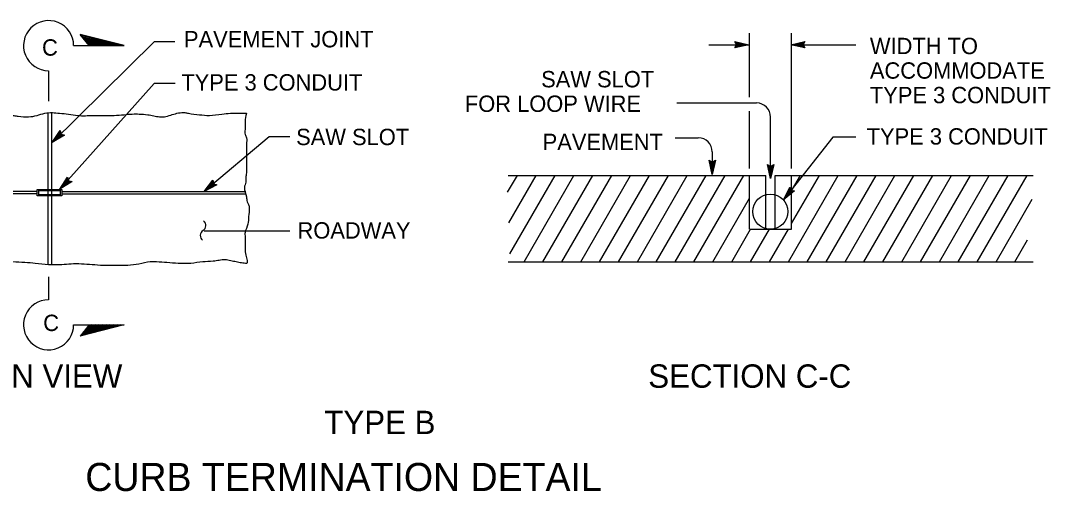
# Model space of a CAD drawing. Extents: x -894 to 866, y -472 to 714.
# Drawn here: x -663 to -222.1, y -46.5 to 154.9 of the extents above; entities that cross this region are included whole.
import ezdxf

# ---------------------------------------------------------------- set-up
doc = ezdxf.new("R2010")
doc.units = 0
for name, color, linetype in [('es_DETAIL', 7, 'Continuous'), ('es_DETAIL-anno', 7, 'Continuous'), ('pp_PRESENTATION', 7, 'Continuous')]:
    doc.layers.add(name, color=color, linetype=linetype)

msp = doc.modelspace()

# ---------------------------------------------------------------- linework, layer by layer
at = {"layer": 'es_DETAIL'}
for p, q in [((-651.37, 115.34), (-651.37, 50.76)), ((-649.82, 115.57), (-649.82, 50.57)), ((-454.49, 81.53), (-450.33, 88.73)), ((-454.29, 88.73), (-343.9, 88.73)), ((-453.98, 68.41), (-442.25, 88.73)), ((-453.5, 55.23), (-434.16, 88.73)), ((-447.44, 51.73), (-426.08, 88.73)), ((-439.36, 51.73), (-418, 88.73)), ((-431.28, 51.73), (-409.91, 88.73)), ((-423.19, 51.73), (-401.83, 88.73)), ((-415.11, 51.73), (-393.75, 88.73)), ((-407.03, 51.73), (-385.67, 88.73)), ((-398.94, 51.73), (-377.58, 88.73)), ((-390.86, 51.73), (-369.5, 88.73)), ((-382.78, 51.73), (-361.42, 88.73)), ((-374.7, 51.73), (-353.33, 88.73)), ((-350.9, 65.73), (-350.9, 88.73)), ((-343.9, 65.73), (-343.9, 88.73)), ((-339.9, 65.73), (-339.9, 88.73)), ((-339.9, 88.73), (-229.51, 88.73)), ((-334.28, 51.73), (-312.92, 88.73)), ((-332.9, 65.73), (-332.9, 88.73)), ((-332.9, 82.13), (-329.09, 88.73)), ((-332.9, 68.13), (-321, 88.73)), ((-326.2, 51.73), (-304.84, 88.73)), ((-318.12, 51.73), (-296.75, 88.73)), ((-310.03, 51.73), (-288.67, 88.73)), ((-301.95, 51.73), (-280.59, 88.73)), ((-293.87, 51.73), (-272.51, 88.73)), ((-285.78, 51.73), (-264.42, 88.73)), ((-277.7, 51.73), (-256.34, 88.73)), ((-269.62, 51.73), (-248.26, 88.73)), ((-261.54, 51.73), (-240.17, 88.73)), ((-253.45, 51.73), (-232.09, 88.73)), ((-655.89, 81.83), (-694.72, 81.83)), ((-655.89, 80.83), (-694.69, 80.83)), ((-645.39, 81.83), (-566.55, 81.83)), ((-645.39, 80.83), (-566.55, 80.83)), ((-366.61, 51.73), (-350.9, 78.95)), ((-245.37, 51.73), (-229.87, 78.58)), ((-358.53, 51.73), (-350.45, 65.73)), ((-350.9, 65.73), (-332.9, 65.73)), ((-350.45, 51.73), (-342.36, 65.73)), ((-342.36, 51.73), (-334.28, 65.73)), ((-237.29, 51.73), (-231.88, 61.09)), ((-454.29, 51.73), (-229.51, 51.73))]:
    msp.add_line(p, q, dxfattribs=at)
for points in [[(-655.89, 82.74), (-645.39, 82.74), (-645.39, 79.98), (-655.89, 79.98)], [(-655.14, 82.25), (-646.11, 82.25), (-646.11, 80.44), (-655.14, 80.44)]]:
    msp.add_lwpolyline(points, close=True, dxfattribs=at)
msp.add_circle((-342, 73.23), 7.5, dxfattribs=at)
for points in [[(-737.17, 114.98), (-736.95, 114.98), (-734.25, 114.98), (-731.55, 114.98), (-728.55, 114.98), (-725.55, 114.98), (-721.35, 114.98), (-713.7, 114.98), (-708.66, 115.23), (-706.14, 115.43), (-703.63, 115.58), (-699.43, 115.58), (-697.63, 115.41), (-696.73, 115.32), (-695.83, 115.28), (-691.33, 115.58), (-686.23, 115.58), (-684.43, 115.41), (-682.64, 115.13), (-680.84, 114.84), (-679.04, 114.67), (-675.74, 114.67), (-671.24, 114.98), (-667.64, 114.58), (-665.85, 114.3), (-664.05, 114.07), (-659.55, 113.77), (-655.95, 114.37), (-652.65, 115.28), (-649.35, 115.58), (-646.36, 115.28), (-642.46, 114.98), (-638.56, 114.37), (-631.96, 114.37), (-627.16, 114.37), (-622.97, 114.37), (-618.77, 114.67), (-615.17, 114.98), (-612.17, 114.98), (-608.57, 114.67), (-607.3, 114.49), (-606.02, 114.23), (-604.75, 113.97), (-603.48, 113.77), (-600.78, 113.96), (-598.08, 114.71), (-595.38, 115.44), (-594.03, 115.62), (-592.68, 115.58), (-591.18, 115.28), (-586.39, 114.67), (-582.19, 114.37), (-576.79, 114.98), (-573.19, 115.28), (-569.89, 115.28), (-567.2, 115.28), (-566.3, 115.28)], [(-566.3, 115.28), (-566.9, 111.67), (-566.9, 110.47), (-566.9, 108.37), (-566.9, 106.27), (-566.3, 104.77), (-566.3, 102.07), (-566.3, 99.67), (-566.3, 97.27), (-566.3, 92.17), (-566.3, 89.77), (-566.6, 87.67), (-566.6, 85.87), (-567.2, 83.47), (-566.3, 79.56), (-566, 77.46), (-565.4, 76.26), (-565.1, 74.76), (-565.4, 71.16), (-565.7, 67.86), (-566.9, 64.26), (-566.9, 62.46), (-566.9, 60.36), (-566.9, 57.36), (-566.6, 54.66), (-566, 52.26), (-566, 51.28)], [(-750.09, 51.33), (-743.78, 49.42), (-741.38, 50.22), (-737.45, 51.43), (-737.4, 51.54), (-737.17, 51.57), (-736.95, 51.58), (-736.5, 51.54), (-735, 51.24), (-732.6, 51.24), (-730.2, 51.24), (-727.5, 51.24), (-724.2, 51.24), (-722.4, 50.94), (-716.55, 50.94), (-714.15, 50.94), (-704.98, 50.64), (-704.22, 50.54), (-703.47, 50.36), (-702.73, 50.17), (-701.98, 50.04), (-698.98, 50.04), (-698.15, 50.18), (-697.33, 50.38), (-695.68, 50.64), (-693.58, 50.64), (-691.48, 50.64), (-690.57, 50.5), (-689.68, 50.19), (-688.79, 49.88), (-687.88, 49.74), (-686.76, 49.83), (-685.64, 50.03), (-684.52, 50.23), (-683.39, 50.34), (-678.89, 50.34), (-674.99, 50.64), (-671.69, 50.94), (-670.34, 51.17), (-669, 51.48), (-667.65, 51.76), (-666.3, 51.84), (-661.2, 51.54), (-656.7, 51.24), (-651, 50.64), (-645.31, 50.64), (-641.41, 50.94), (-636.91, 50.94), (-632.41, 50.64), (-627.61, 50.34), (-622.52, 50.34), (-617.12, 50.34), (-612.32, 50.94), (-607.53, 51.84), (-604.83, 51.84), (-600.33, 51.54), (-595.53, 51.24), (-590.13, 51.24), (-585.04, 51.84), (-580.54, 52.14), (-579.26, 52.3), (-577.99, 52.52), (-575.44, 52.74), (-573.04, 52.36), (-570.64, 51.84), (-568.37, 51.42), (-566.08, 51.18), (-565.99, 51.18)]]:
    msp.add_spline(points, degree=3, dxfattribs=at)
at = {"layer": 'es_DETAIL-anno'}
for p, q in [((-356.39, 144.62), (-357.19, 145.96)), ((-357.19, 145.96), (-357.19, 145.96)), ((-357.19, 145.96), (-351.19, 144.62)), ((-356.97, 145.6), (-352.57, 144.62)), ((-350.9, 122.19), (-350.9, 149.52)), ((-333.19, 144.62), (-327.19, 145.95)), ((-332.9, 91.63), (-332.9, 149.52)), ((-331.8, 144.62), (-327.42, 145.59)), ((-327.19, 145.95), (-327.99, 144.62)), ((-327.19, 145.95), (-327.19, 145.95)), ((-368.29, 144.62), (-351.19, 144.62)), ((-351.19, 144.62), (-357.19, 143.29)), ((-357.19, 143.29), (-356.39, 144.62)), ((-357.19, 143.29), (-357.19, 143.29)), ((-352.58, 144.61), (-356.95, 143.65)), ((-353.95, 144.62), (-356.77, 143.99)), ((-356.74, 145.24), (-353.95, 144.62)), ((-356.56, 144.9), (-355.33, 144.62)), ((-355.33, 144.62), (-356.54, 144.35)), ((-351.19, 144.62), (-351.19, 144.62)), ((-333.19, 144.62), (-305.42, 144.62)), ((-327.19, 143.28), (-333.19, 144.62)), ((-333.19, 144.62), (-333.19, 144.62)), ((-327.4, 143.63), (-331.81, 144.62)), ((-330.42, 144.62), (-327.6, 145.24)), ((-327.64, 143.99), (-330.42, 144.62)), ((-329.04, 144.61), (-327.83, 144.88)), ((-327.81, 144.34), (-329.04, 144.61)), ((-327.99, 144.62), (-327.19, 143.28)), ((-327.19, 143.28), (-327.19, 143.28)), ((-382.02, 119.7), (-347.92, 119.7)), ((-350.9, 91.63), (-350.9, 116.16)), ((-341.92, 87.38), (-341.92, 113.7)), ((-649.51, 102.78), (-646.12, 107.91)), ((-644.27, 105.99), (-649.51, 102.78)), ((-644.67, 106.1), (-648.52, 103.74)), ((-648.51, 103.75), (-646.04, 107.49)), ((-647.52, 104.7), (-645.93, 107.12)), ((-645.09, 106.19), (-647.52, 104.7)), ((-646.53, 105.66), (-645.85, 106.7)), ((-645.46, 106.32), (-646.53, 105.66)), ((-646.13, 107.91), (-646.13, 107.91)), ((-646.13, 107.91), (-645.77, 106.4)), ((-645.77, 106.4), (-644.27, 105.99)), ((-644.27, 105.99), (-644.27, 105.99)), ((-649.51, 102.78), (-649.51, 102.78)), ((-382.83, 104.8), (-372.87, 104.8)), ((-366.87, 98.8), (-366.87, 89.17)), ((-366.87, 89.17), (-368.2, 95.17)), ((-368.2, 95.17), (-368.2, 95.17)), ((-368.2, 95.17), (-366.87, 94.37)), ((-366.88, 90.56), (-367.84, 94.93)), ((-366.87, 91.93), (-367.5, 94.75)), ((-366.87, 93.31), (-367.14, 94.52)), ((-366.87, 94.37), (-365.53, 95.17)), ((-365.53, 95.17), (-366.87, 89.17)), ((-365.89, 94.95), (-366.87, 90.55)), ((-366.25, 94.72), (-366.87, 91.93)), ((-366.59, 94.54), (-366.87, 93.31)), ((-365.53, 95.17), (-365.53, 95.17)), ((-341.92, 87.38), (-343.25, 93.38)), ((-343.25, 93.38), (-343.25, 93.38)), ((-343.25, 93.38), (-341.92, 92.58)), ((-341.92, 88.77), (-342.89, 93.14)), ((-341.92, 90.14), (-342.54, 92.97)), ((-341.92, 91.52), (-342.19, 92.73)), ((-341.92, 92.58), (-340.58, 93.38)), ((-340.58, 93.38), (-341.92, 87.38)), ((-340.94, 93.16), (-341.92, 88.76)), ((-341.3, 92.93), (-341.92, 90.14)), ((-341.64, 92.75), (-341.92, 91.52)), ((-340.58, 93.38), (-340.58, 93.38)), ((-366.87, 89.17), (-366.87, 89.17)), ((-646.16, 82.79), (-642.86, 87.97)), ((-640.97, 86.08), (-646.16, 82.79)), ((-641.38, 86.18), (-645.19, 83.76)), ((-645.18, 83.77), (-642.77, 87.55)), ((-644.21, 84.74), (-642.65, 87.18)), ((-641.8, 86.27), (-644.21, 84.74)), ((-643.23, 85.71), (-642.57, 86.76)), ((-642.17, 86.39), (-643.23, 85.71)), ((-642.86, 87.97), (-642.86, 87.97)), ((-642.86, 87.97), (-642.49, 86.46)), ((-642.49, 86.46), (-640.97, 86.08)), ((-640.97, 86.08), (-640.97, 86.08)), ((-341.92, 87.38), (-341.92, 87.38)), ((-646.16, 82.79), (-646.16, 82.79)), ((-336.39, 78.21), (-333.68, 83.73)), ((-331.6, 82.06), (-336.39, 78.21)), ((-335.52, 79.3), (-333.55, 83.32)), ((-332.01, 82.12), (-335.52, 79.29)), ((-334.66, 80.37), (-333.39, 82.97)), ((-332.44, 82.16), (-334.66, 80.37)), ((-333.8, 81.45), (-333.25, 82.56)), ((-332.82, 82.24), (-333.8, 81.45)), ((-333.68, 83.73), (-333.68, 83.73)), ((-333.68, 83.73), (-333.14, 82.27)), ((-333.14, 82.27), (-331.6, 82.06)), ((-331.6, 82.06), (-331.6, 82.06)), ((-336.39, 78.21), (-336.39, 78.21)), ((-584.37, 64.95), (-547.67, 64.95))]:
    msp.add_line(p, q, dxfattribs=at)
for points in [[(-596.9, 145.88), (-605.84, 145.88), (-649.51, 102.78)], [(-596.87, 128.04), (-605.81, 128.04), (-646.16, 82.79)], [(-547.67, 105.17), (-556.61, 105.17), (-584.4, 81.83)], [(-305.42, 105.11), (-315.26, 105.11), (-336.39, 78.21)]]:
    msp.add_lwpolyline(points, dxfattribs=at)
msp.add_lwpolyline([(-579.03, 84.62), (-584.4, 81.83), (-580.72, 86.63), (-580.65, 86.23), (-583.35, 82.72), (-579.41, 84.75), (-579.8, 84.89), (-582.31, 83.58), (-580.59, 85.83), (-580.53, 85.43), (-581.27, 84.45), (-580.18, 85.02), (-580.48, 85.12), (-580.72, 86.63), (-580.48, 85.12)], close=True, dxfattribs=at)
for centre, radius, start, end in [((-347.92, 113.7), 6, 0, 90), ((-372.87, 98.8), 6, 0, 90), ((-586.19, 67.3), 2.53, 301.2828, 52.4593), ((-583.56, 62.97), 2.53, 121.2828, 232.4593)]:
    msp.add_arc(centre, radius, start, end, dxfattribs=at)
at = {"layer": 'pp_PRESENTATION'}
for p, q in [((-618.6, 144.22), (-637.54, 149.05)), ((-633.63, 144.22), (-637.54, 149.05)), ((-620.15, 144.22), (-637.14, 148.55)), ((-621.71, 144.22), (-636.73, 148.05)), ((-623.27, 144.22), (-636.33, 147.55)), ((-624.83, 144.22), (-635.92, 147.05)), ((-626.39, 144.22), (-635.52, 146.54)), ((-627.94, 144.22), (-635.11, 146.04)), ((-629.5, 144.22), (-634.7, 145.54)), ((-640.3, 144.22), (-618.6, 144.22)), ((-631.06, 144.22), (-634.3, 145.04)), ((-632.62, 144.22), (-633.89, 144.54)), ((-651.02, 133.5), (-651.02, 120.54)), ((-651.02, 45.34), (-651.02, 35.51)), ((-640.3, 24.8), (-618.6, 24.8)), ((-618.6, 24.8), (-637.54, 19.97)), ((-633.63, 24.8), (-637.54, 19.97)), ((-620.15, 24.8), (-637.14, 20.47)), ((-621.71, 24.8), (-636.73, 20.97)), ((-623.27, 24.8), (-636.33, 21.47)), ((-624.83, 24.8), (-635.92, 21.97)), ((-626.39, 24.8), (-635.52, 22.47)), ((-627.94, 24.8), (-635.11, 22.97)), ((-629.5, 24.8), (-634.7, 23.47)), ((-631.06, 24.8), (-634.3, 23.97)), ((-632.62, 24.8), (-633.89, 24.47))]:
    msp.add_line(p, q, dxfattribs=at)
for centre, start, end in [((-651.02, 144.22), 0, 270.0005), ((-651.02, 24.8), 89.9995, 360)]:
    msp.add_arc(centre, 10.72, start, end, dxfattribs=at)

# ---------------------------------------------------------------- texts
at = {"layer": 'es_DETAIL-anno'}
for s, height, p in [('PAVEMENT JOINT', 7, (-593.05, 143.49)), ('WIDTH TO', 7, (-299.39, 140.59)), ('ACCOMMODATE', 7, (-299.39, 130.09)), ('SAW SLOT', 7, (-440.13, 126.38)), ('TYPE 3 CONDUIT', 7, (-594.18, 125.01)), ('TYPE 3 CONDUIT', 7, (-299.39, 119.59)), ('FOR LOOP WIRE', 7, (-472.78, 115.88)), ('SAW SLOT', 7, (-545.03, 101.67)), ('PAVEMENT', 7, (-439.49, 99.53)), ('TYPE 3 CONDUIT', 7, (-300.77, 101.9)), ('ROADWAY', 7, (-544.43, 61.69)), ('PLAN VIEW', 10, (-692.28, -2.12)), ('SECTION C-C', 10, (-394.26, -2.12)), ('TYPE B', 10, (-532.95, -21.95)), ('CURB TERMINATION DETAIL', 12, (-635.29, -46.28))]:
    msp.add_text(s, height=height, dxfattribs=at).set_placement(p)
at = {"layer": 'pp_PRESENTATION'}
for p in [(-653.83, 139.94), (-653.32, 22.14)]:
    msp.add_text('C', height=7, dxfattribs=at).set_placement(p)

doc.saveas('drawing.dxf')
